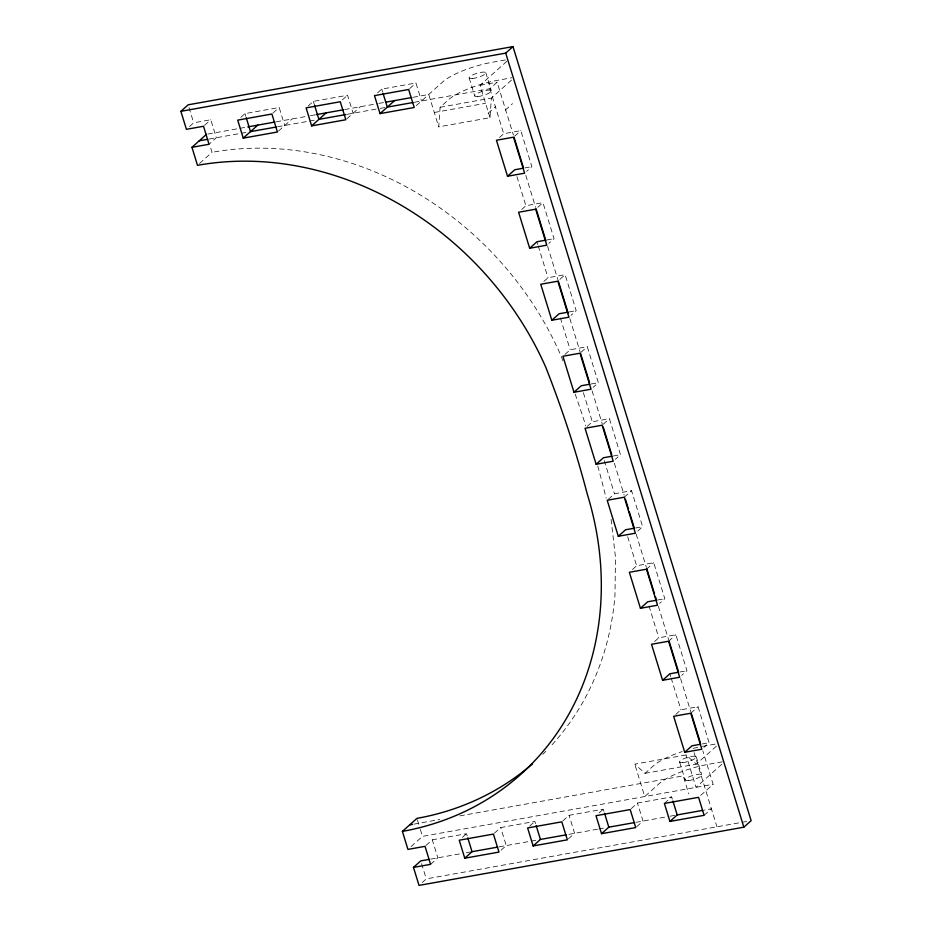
<?xml version="1.0" encoding="UTF-8"?>
<svg xmlns="http://www.w3.org/2000/svg" width="932" height="932" viewBox="0 0 932 932"><rect width="100%" height="100%" fill="white"/><g stroke="black" fill="none" stroke-linecap="round" stroke-linejoin="round"><path stroke-width="0.7" stroke-dasharray="4.66 3.5" d="M511.482 80.094L491.397 98.081L490.011 117.688L438.716 126.88L440.102 107.273L448.828 99.468A38.771 9.18 -17.1 0 1 497.56 80.315L511.808 77.764M189.534 126.542L193.681 122.814L210.783 119.75L216.317 137.75L209.048 144.262M204.551 125.331L210.783 119.75M240.817 117.35L244.976 113.622L279.169 107.495L284.703 125.494M199.565 163.473L212.03 152.312L209.898 145.392M272.936 113.075L279.169 107.495M278.47 131.074L291.972 118.993M308.166 106.015L313.362 101.367L347.554 95.239L353.088 113.238M342.359 99.887L347.554 95.239M346.867 118.818L360.358 106.737M377.6 92.827L381.747 89.111L415.94 82.983L421.485 100.982M409.719 88.563L415.94 82.983M416.289 105.642L443.283 81.457A38.771 9.18 -17.1 0 1 492.014 62.316L506.262 59.764M490.011 117.688L480.038 85.29L506.961 61.186M414.356 102.264L489.871 88.726L497.14 82.226L513.392 135.047M488.135 113.238L495.405 106.737M505.237 110.174L512.507 103.673M499.564 137.458L503.711 133.73L520.813 130.666L531.892 166.677L526.697 171.325M514.581 136.247L520.813 130.666M521.71 209.467L525.869 205.739L542.96 202.675L554.039 238.685L548.843 243.334M537.776 207.323L542.96 202.675M543.869 281.464L548.016 277.748L565.118 274.684L576.197 310.694L571.001 315.342M559.922 279.332L565.118 274.684M564.978 354.405L570.174 349.756L587.265 346.692L598.344 382.691L593.148 387.351M581.044 352.273L587.265 346.692M587.137 426.413L592.321 421.765L609.423 418.701L620.502 454.7L615.306 459.348M603.19 424.281L609.423 418.701M608.247 499.354L614.479 493.774L631.57 490.71L642.649 526.708L637.453 531.357M624.3 497.21L631.57 490.71M632.478 569.499L636.626 565.782L653.728 562.718L664.807 598.717L659.611 603.365M646.458 569.219L653.728 562.718M411.047 846.606L422.476 836.377L713.12 784.29L702.856 750.924M426.075 845.406L432.297 839.825L466.501 833.697L467.351 836.47M654.625 641.507L658.784 637.791L675.875 634.727L686.954 670.725L681.758 675.374M668.605 641.228L675.875 634.727M430.572 864.337L437.842 857.824L432.297 839.825M462.342 837.414L466.501 833.697M422.126 882.616L426.285 878.888L748.279 821.185M494.461 833.15L500.694 827.569L534.886 821.442L535.737 824.214M501.032 850.217L506.227 845.569L500.694 827.569M529.691 826.09L534.886 821.442M675.747 714.436L680.931 709.788L698.033 706.724L709.101 742.734L703.916 747.382M562.846 820.894L569.079 815.314L603.272 809.186L604.122 811.958M690.763 713.236L698.033 706.724M568.38 838.893L574.613 833.313L569.079 815.314M599.113 812.902L603.272 809.186M716.393 746.159L696.309 764.147L686.057 754.955L634.762 764.147L645.014 773.339L653.74 765.533A38.771 9.18 -17.1 0 1 682.224 751.576M631.232 808.638L637.465 803.058L671.657 796.93L672.508 799.703M636.777 826.637L643.01 821.057L637.465 803.058M664.388 803.442L671.657 796.93M721.869 764.217L696.029 787.354L686.057 754.955M700.666 795.45L713.12 784.29M704.126 815.314L711.396 808.801L704.266 810.083M207.918 134.057L246.386 127.16M276.303 121.801L309.075 115.929M310.496 115.673L316.193 114.648M344.689 109.545L377.46 103.673M378.881 103.417L384.578 102.392M413.074 97.289L428.755 94.481L438.716 126.88M480.038 85.29L497.14 82.226M209.199 139.031L249.089 131.878M277.585 126.775L314.62 120.135M347.391 114.263L378.742 108.648M380.163 108.392L385.86 107.366M440.102 107.273L491.397 98.081M434.289 112.481L485.584 103.289M524.763 167.946L531.892 166.677M546.921 239.955L554.039 238.685M569.068 311.964L576.197 310.694M591.226 383.972L598.344 382.691M613.373 455.981L620.502 454.7M635.531 527.99L642.649 526.708M657.677 599.998L664.807 598.717M679.836 672.007L686.954 670.725M701.982 744.004L709.101 742.734M702.472 746.381L716.708 743.829M645.014 773.339L696.309 764.147M722.253 761.828L708.005 764.38A38.771 9.18 -17.1 0 0 659.274 783.532L644.734 796.545L634.762 764.147M413.959 824.121L439.741 819.496M459.791 815.908L683.214 775.867L688.76 793.866M430.712 859.106L460.641 853.735M466.338 852.722L470.613 851.953M499.109 846.85L536.145 840.21M568.916 834.338L597.412 829.224M598.833 828.967L605.963 827.698M635.88 822.339L668.652 816.467M670.073 816.211L675.77 815.185M525.799 175.367L535.632 207.347M547.608 246.269L557.872 279.635M569.848 318.558L580.112 351.923M592.088 390.858L602.352 424.223M614.328 463.146L624.16 495.125M636.137 534.048L646.4 567.413M658.376 606.336L668.64 639.702M680.616 678.636L690.88 712.001M485.782 72.673L491.315 90.672M696.227 756.737L701.761 774.748M489.871 88.726L503.711 133.73M516.922 176.661L525.869 205.739M536.948 241.749L537.799 244.51M538.218 245.897L548.016 277.748M560.377 317.905L570.174 349.756M583.374 392.687L592.321 421.765M604.251 460.536L614.479 493.774M627.679 536.704L636.626 565.782M648.987 605.94L658.784 637.791M669.852 673.789L670.714 676.562M671.133 677.948L680.931 709.788M694.107 752.613L716.929 826.801M469.18 77.997L474.726 95.996M679.626 762.061L685.171 780.061M381.747 89.111L382.598 91.884M313.362 101.367L314.643 105.526M244.976 113.622L245.827 116.395M417.361 819.764L419.913 828.07M420.344 829.457L422.476 836.377M188.998 107.588L193.681 122.814M421.59 863.661L426.285 878.888M611.101 519.345L615.493 557.546L614.969 595.28A310.17 268.02 48.2 0 1 549.717 747.278M545.826 751.332A310.17 268.02 48.2 0 1 542.843 754.303M562.87 360.754A1050.725 907.943 48.2 0 0 560.283 354.137A310.17 268.02 48.2 0 0 212.03 152.312M575.16 394.061A1050.725 907.943 48.2 0 1 585.774 425.761M597.75 466.012A1050.725 907.943 48.2 0 1 606.149 498.201M693.117 748.408A38.771 9.18 -17.1 0 1 701.342 746.59M477.871 96.52A8.726 2.062 -17.1 0 0 491.304 91.243A8.726 2.062 -17.1 0 0 479.898 92.245A8.726 2.062 -17.1 0 0 477.871 96.52M472.326 78.521A8.726 2.062 -17.1 0 0 485.758 73.244A8.726 2.062 -17.1 0 0 474.353 74.234A8.726 2.062 -17.1 0 0 472.326 78.521M682.783 762.586A8.726 2.062 -17.1 0 0 696.204 757.308A8.726 2.062 -17.1 0 0 684.799 758.31A8.726 2.062 -17.1 0 0 682.783 762.586M688.317 780.585A8.726 2.062 -17.1 0 0 701.749 775.308A8.726 2.062 -17.1 0 0 690.344 776.309A8.726 2.062 -17.1 0 0 688.317 780.585"/><path stroke-width="1.4" d="M413.47 867.401L430.572 864.337L425.039 846.338L407.936 849.402L402.403 831.391A310.17 268.02 48.2 0 0 587.346 494.344A1050.725 907.943 48.2 0 0 545.744 367.161A310.17 268.02 48.2 0 0 197.491 165.325L191.957 147.326L209.048 144.262L203.514 126.263L186.412 129.327L180.878 111.327L188.148 104.815L512.984 46.6L751.122 820.673L743.853 827.185L419.016 885.4L413.47 867.401L420.74 860.888L429.291 859.362M191.957 147.326L206.485 134.313M243.24 138.134L277.433 132.006L271.899 114.007L237.707 120.135L243.24 138.134L257.78 125.121M311.626 125.878L345.83 119.75L340.285 101.751L306.092 107.879L311.626 125.878L326.165 112.865M380.023 113.622L414.216 107.495L408.67 89.495L374.478 95.623L380.023 113.622L394.562 100.609M180.878 111.327L505.715 53.112L512.984 46.6M507.521 176.253L524.623 173.189L513.544 137.179L496.441 140.243L507.521 176.253L514.79 169.74L523.341 168.203M529.679 248.25L546.769 245.186L535.69 209.187L518.6 212.251L529.679 248.25L536.948 241.749L545.488 240.211M551.826 320.258L568.928 317.195L557.849 281.196L540.746 284.26L551.826 320.258L559.095 313.758L567.646 312.22M573.984 392.267L591.074 389.203L579.995 353.205L562.905 356.269L573.984 392.267L581.253 385.755L589.793 384.229M596.13 464.276L613.233 461.212L602.154 425.213L585.051 428.277L596.13 464.276L603.4 457.763L611.951 456.237M618.289 536.284L635.379 533.221L624.3 497.21L607.21 500.274L618.289 536.284L625.547 529.772L634.098 528.246M640.435 608.293L657.538 605.229L646.458 569.219L629.356 572.283L640.435 608.293L647.705 601.781L656.256 600.255M402.403 831.391L416.93 818.378A310.17 268.02 48.2 0 0 532.533 763.809M662.594 680.302L679.684 677.238L668.605 641.228L651.515 644.292L662.594 680.302L669.852 673.789L678.403 672.252M464.765 858.209L498.958 852.081L493.424 834.082L459.231 840.21L464.765 858.209L472.035 851.697L497.676 847.106M533.151 845.953L567.343 839.825L561.81 821.826L527.617 827.954L533.151 845.953L540.42 839.441L566.073 834.851M684.74 752.299L701.843 749.235L690.763 713.236L673.661 716.3L684.74 752.299L692.01 745.798L700.561 744.26M601.536 833.697L635.741 827.569L630.195 809.57L596.002 815.698L601.536 833.697L608.806 827.185L634.459 822.595M669.933 821.442L704.126 815.314L698.581 797.314L664.388 803.442L669.933 821.442L677.203 814.929L702.844 810.339M247.807 126.903L274.882 122.057M316.193 114.648L343.267 109.801M386.011 102.136L411.653 97.545M199.215 140.814L207.766 139.287M276.152 127.032L250.51 131.622L246.246 117.781M345.97 114.519L318.895 119.366L314.643 105.526M412.934 102.52L387.293 107.11L383.029 93.27M409.672 824.89L412.527 824.377M505.715 53.112L743.853 827.185M514.243 137.831L523.225 167.026M536.063 208.733L545.896 240.712M558.303 281.021L568.136 313.001M580.543 353.321L589.525 382.516M603.202 426.996L611.765 454.804M625.442 499.296L628.436 509.023M629.298 511.808L634.424 528.491M646.831 568.8L654.532 593.824M655.382 596.608L656.664 600.779M669.071 641.099L678.053 670.294M691.311 713.388L700.293 742.583M672.939 801.077L677.203 814.929M604.553 813.333L608.806 827.185M536.156 825.589L540.42 839.441M467.771 837.845L472.035 851.697"/></g></svg>
